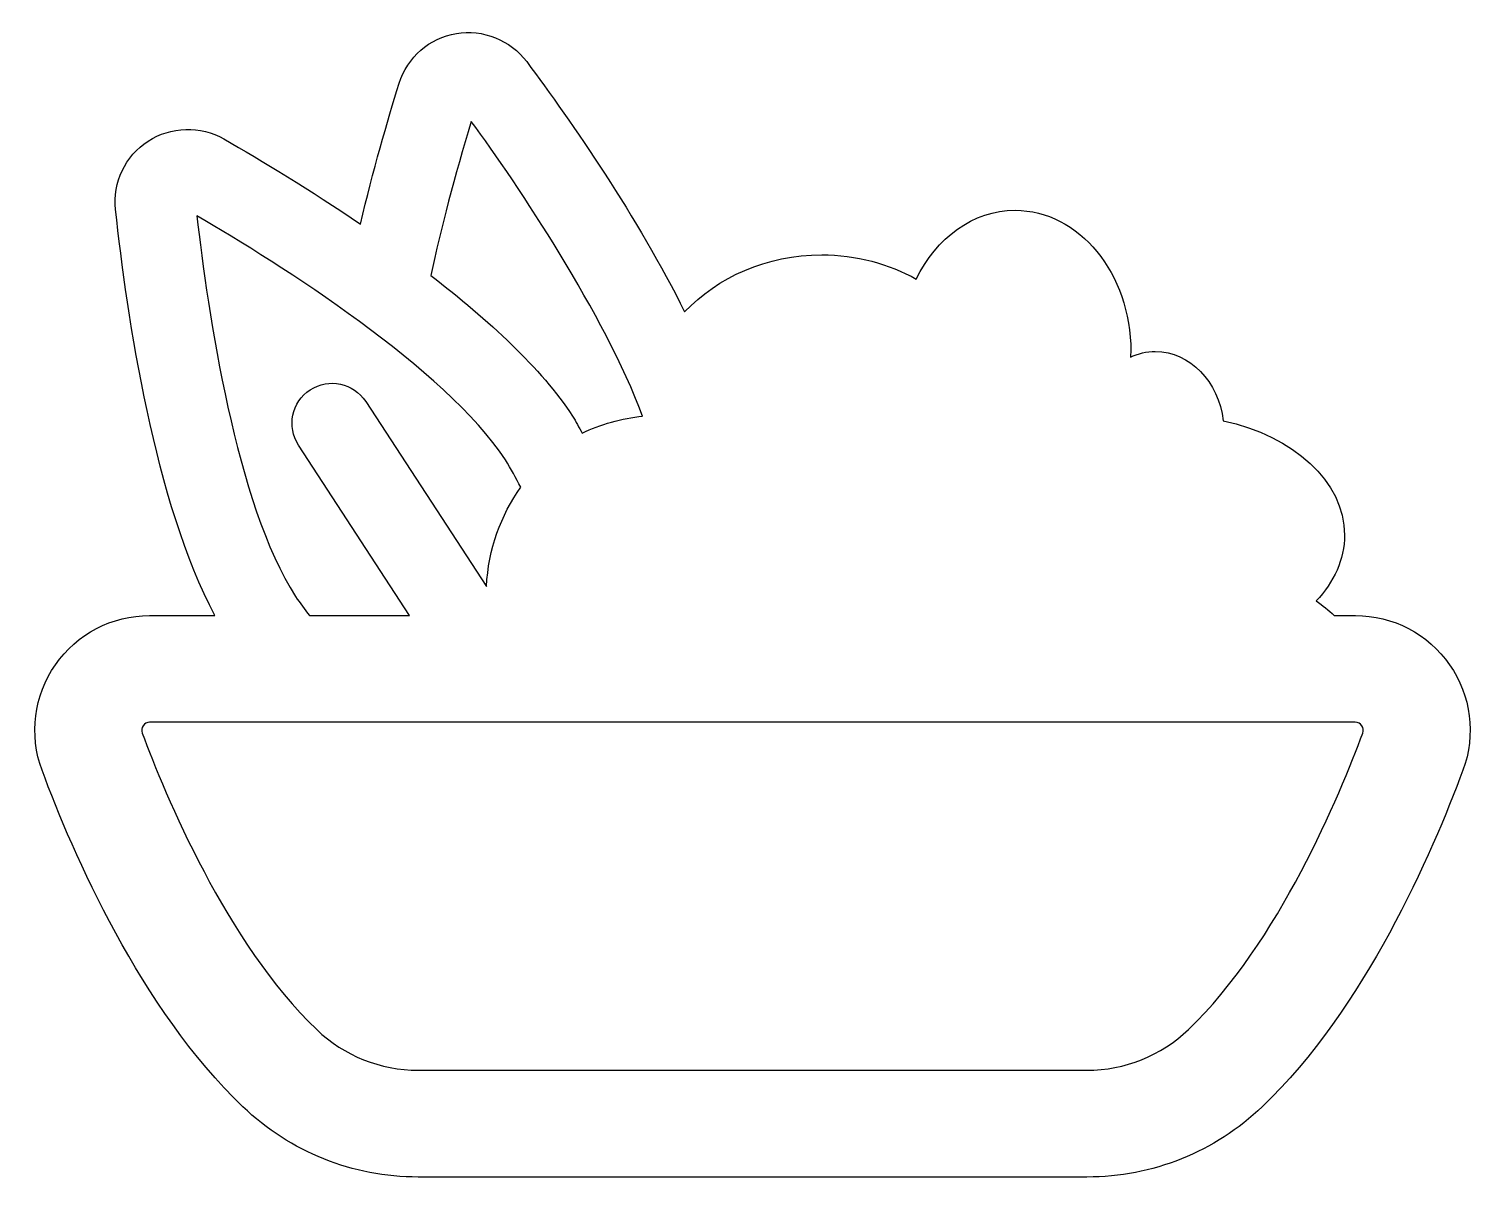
# Model space of a CAD drawing. Header units: centimetres. Extents: x -6.6 to 6.5, y -5.6 to 4.8.
import ezdxf

# ---------------------------------------------------------------- set-up
doc = ezdxf.new("R2010")
doc.units = ezdxf.units.CM
doc.header["$MEASUREMENT"] = 0
doc.layers.add('Layer 1', color=7, linetype='Continuous')

msp = doc.modelspace()

# ---------------------------------------------------------------- linework, layer by layer
at = {"layer": 'Layer 1'}
for points, knots in [([(6.30195, -0.93858), (6.10722, -0.65897), (5.78757, -0.49212), (5.4469, -0.49212), (5.4469, -0.49212), (5.4469, -0.49212), (5.25502, -0.49212), (5.25502, -0.49212), (5.25502, -0.49212), (5.20488, -0.44439), (5.15104, -0.39997), (5.09227, -0.36057), (5.09227, -0.36057), (5.25337, -0.18862), (5.34849, 0.0163), (5.34849, 0.23726), (5.34849, 0.23726), (5.34849, 0.72774), (4.88407, 1.13772), (4.24928, 1.27472), (4.24928, 1.27472), (4.20626, 1.62961), (3.94789, 1.90361), (3.63227, 1.90361), (3.63227, 1.90361), (3.55231, 1.90361), (3.47635, 1.88443), (3.40608, 1.85225), (3.40608, 1.85225), (3.40658, 1.86974), (3.41034, 1.88606), (3.41034, 1.90361), (3.41034, 1.90361), (3.41034, 2.61121), (2.94025, 3.1847), (2.36037, 3.1847), (2.36037, 3.1847), (1.97829, 3.1847), (1.64729, 2.933), (1.46346, 2.56057), (1.46346, 2.56057), (1.2134, 2.69802), (0.92149, 2.78105), (0.60584, 2.78105), (0.60584, 2.78105), (0.10538, 2.78105), (-0.33711, 2.57729), (-0.63736, 2.263), (-0.63736, 2.263), (-1.06046, 3.11684), (-1.66058, 3.98343), (-2.0704, 4.53347), (-2.0704, 4.53347), (-2.2164, 4.72937), (-2.46884, 4.83039), (-2.70823, 4.78975), (-2.70823, 4.78975), (-2.9536, 4.74808), (-3.15207, 4.57491), (-3.22663, 4.33715), (-3.22663, 4.33715), (-3.33447, 3.99187), (-3.46327, 3.54282), (-3.57892, 3.05964), (-3.57892, 3.05964), (-4.03202, 3.36833), (-4.47491, 3.6358), (-4.81717, 3.83251), (-4.81717, 3.83251), (-5.0277, 3.95316), (-5.30051, 3.94583), (-5.50466, 3.81282), (-5.50466, 3.81282), (-5.71286, 3.6768), (-5.82571, 3.4388), (-5.79922, 3.19205), (-5.79922, 3.19205), (-5.69601, 2.22143), (-5.44211, 0.52267), (-4.89818, -0.49209), (-4.89818, -0.49209), (-4.89818, -0.49209), (-5.49055, -0.4921), (-5.49055, -0.4921), (-5.49055, -0.4921), (-5.83147, -0.4921), (-6.15111, -0.65916), (-6.34558, -0.93877), (-6.34558, -0.93877), (-6.54026, -1.21846), (-6.58572, -1.57612), (-6.46716, -1.89603), (-6.46716, -1.89603), (-6.18541, -2.65523), (-5.57382, -4.06175), (-4.64474, -4.95012), (-4.64474, -4.95012), (-4.21416, -5.36152), (-3.64893, -5.58795), (-3.05369, -5.58795), (-3.05369, -5.58795), (-3.05369, -5.58795), (3.01149, -5.58795), (3.01149, -5.58795), (3.01149, -5.58795), (3.60791, -5.58795), (4.17335, -5.36086), (4.6037, -4.94848), (4.6037, -4.94848), (5.53136, -4.06033), (6.14199, -2.65475), (6.4235, -1.8958), (6.4235, -1.8958), (6.54206, -1.57594), (6.49663, -1.21801), (6.30195, -0.93858)], [0, 0, 0, 0, 0.03333333, 0.03333333, 0.03333333, 0.03333333, 0.06666667, 0.06666667, 0.06666667, 0.06666667, 0.1, 0.1, 0.1, 0.1, 0.13333333, 0.13333333, 0.13333333, 0.13333333, 0.16666667, 0.16666667, 0.16666667, 0.16666667, 0.2, 0.2, 0.2, 0.2, 0.23333333, 0.23333333, 0.23333333, 0.23333333, 0.26666667, 0.26666667, 0.26666667, 0.26666667, 0.3, 0.3, 0.3, 0.3, 0.33333333, 0.33333333, 0.33333333, 0.33333333, 0.36666667, 0.36666667, 0.36666667, 0.36666667, 0.4, 0.4, 0.4, 0.4, 0.43333333, 0.43333333, 0.43333333, 0.43333333, 0.46666667, 0.46666667, 0.46666667, 0.46666667, 0.5, 0.5, 0.5, 0.5, 0.53333333, 0.53333333, 0.53333333, 0.53333333, 0.56666667, 0.56666667, 0.56666667, 0.56666667, 0.6, 0.6, 0.6, 0.6, 0.63333333, 0.63333333, 0.63333333, 0.63333333, 0.66666667, 0.66666667, 0.66666667, 0.66666667, 0.7, 0.7, 0.7, 0.7, 0.73333333, 0.73333333, 0.73333333, 0.73333333, 0.76666667, 0.76666667, 0.76666667, 0.76666667, 0.8, 0.8, 0.8, 0.8, 0.83333333, 0.83333333, 0.83333333, 0.83333333, 0.86666667, 0.86666667, 0.86666667, 0.86666667, 0.9, 0.9, 0.9, 0.9, 0.93333333, 0.93333333, 0.93333333, 0.93333333, 1, 1, 1, 1]), ([(-2.57294, 3.99071), (-2.15051, 3.41498), (-1.36311, 2.23835), (-1.01909, 1.31646), (-1.01909, 1.31646), (-1.20411, 1.2991), (-1.40692, 1.24296), (-1.56609, 1.16223), (-1.56609, 1.16223), (-1.59728, 1.21388), (-1.62147, 1.26613), (-1.65499, 1.31749), (-1.65499, 1.31749), (-1.93664, 1.74963), (-2.41678, 2.18969), (-2.94004, 2.5935), (-2.94004, 2.5935), (-2.84596, 3.02636), (-2.72518, 3.4929), (-2.57294, 3.99071)], [0, 0, 0, 0, 0.16666667, 0.16666667, 0.16666667, 0.16666667, 0.33333333, 0.33333333, 0.33333333, 0.33333333, 0.5, 0.5, 0.5, 0.5, 0.66666667, 0.66666667, 0.66666667, 0.66666667, 1, 1, 1, 1]), ([(-5.06188, 3.13425), (-4.31943, 2.7006), (-2.80387, 1.74908), (-2.26394, 0.92053), (-2.26394, 0.92053), (-2.20925, 0.8366), (-2.17099, 0.75477), (-2.12405, 0.67166), (-2.12405, 0.67166), (-2.30426, 0.41893), (-2.41689, 0.11019), (-2.4357, -0.22975), (-2.4357, -0.22975), (-2.4357, -0.22975), (-3.53089, 1.45027), (-3.53089, 1.45027), (-3.53089, 1.45027), (-3.64088, 1.61894), (-3.86591, 1.66506), (-4.03389, 1.55624), (-4.03389, 1.55624), (-4.20187, 1.44644), (-4.24942, 1.22149), (-4.13986, 1.05324), (-4.13986, 1.05324), (-4.13986, 1.05324), (-3.13243, -0.49214), (-3.13243, -0.49214), (-3.13243, -0.49214), (-3.13243, -0.49214), (-4.0418, -0.49212), (-4.0418, -0.49212), (-4.0418, -0.49212), (-4.08339, -0.43465), (-4.12596, -0.38168), (-4.16637, -0.31966), (-4.16637, -0.31966), (-4.70628, 0.5084), (-4.96485, 2.27949), (-5.06188, 3.13425)], [0, 0, 0, 0, 0.09090909, 0.09090909, 0.09090909, 0.09090909, 0.18181818, 0.18181818, 0.18181818, 0.18181818, 0.27272727, 0.27272727, 0.27272727, 0.27272727, 0.36363636, 0.36363636, 0.36363636, 0.36363636, 0.45454545, 0.45454545, 0.45454545, 0.45454545, 0.54545455, 0.54545455, 0.54545455, 0.54545455, 0.63636364, 0.63636364, 0.63636364, 0.63636364, 0.72727273, 0.72727273, 0.72727273, 0.72727273, 0.81818182, 0.81818182, 0.81818182, 0.81818182, 1, 1, 1, 1]), ([(5.515, -1.55893), (5.31156, -2.10683), (4.75059, -3.46628), (3.93345, -4.24871), (3.93345, -4.24871), (3.68429, -4.48739), (3.35687, -4.61894), (3.01148, -4.61894), (3.01148, -4.61894), (3.01148, -4.61894), (-3.05369, -4.61894), (-3.05369, -4.61894), (-3.05369, -4.61894), (-3.39863, -4.61894), (-3.72584, -4.48763), (-3.97523, -4.24963), (-3.97523, -4.24963), (-4.79337, -3.46726), (-5.35522, -2.10733), (-5.55868, -1.55895), (-5.55868, -1.55895), (-5.56696, -1.5367), (-5.56365, -1.51185), (-5.54995, -1.49222), (-5.54995, -1.49222), (-5.53643, -1.47285), (-5.51418, -1.46121), (-5.49055, -1.46121), (-5.49055, -1.46121), (-5.49055, -1.46121), (5.44687, -1.46121), (5.44687, -1.46121), (5.44687, -1.46121), (5.47076, -1.46121), (5.49299, -1.47283), (5.50675, -1.49246), (5.50675, -1.49246), (5.52024, -1.51183), (5.52328, -1.53667), (5.515, -1.55893)], [0, 0, 0, 0, 0.09090909, 0.09090909, 0.09090909, 0.09090909, 0.18181818, 0.18181818, 0.18181818, 0.18181818, 0.27272727, 0.27272727, 0.27272727, 0.27272727, 0.36363636, 0.36363636, 0.36363636, 0.36363636, 0.45454545, 0.45454545, 0.45454545, 0.45454545, 0.54545455, 0.54545455, 0.54545455, 0.54545455, 0.63636364, 0.63636364, 0.63636364, 0.63636364, 0.72727273, 0.72727273, 0.72727273, 0.72727273, 0.81818182, 0.81818182, 0.81818182, 0.81818182, 1, 1, 1, 1])]:
    msp.add_open_spline(points, degree=3, knots=knots, dxfattribs=at)

doc.saveas('drawing.dxf')
